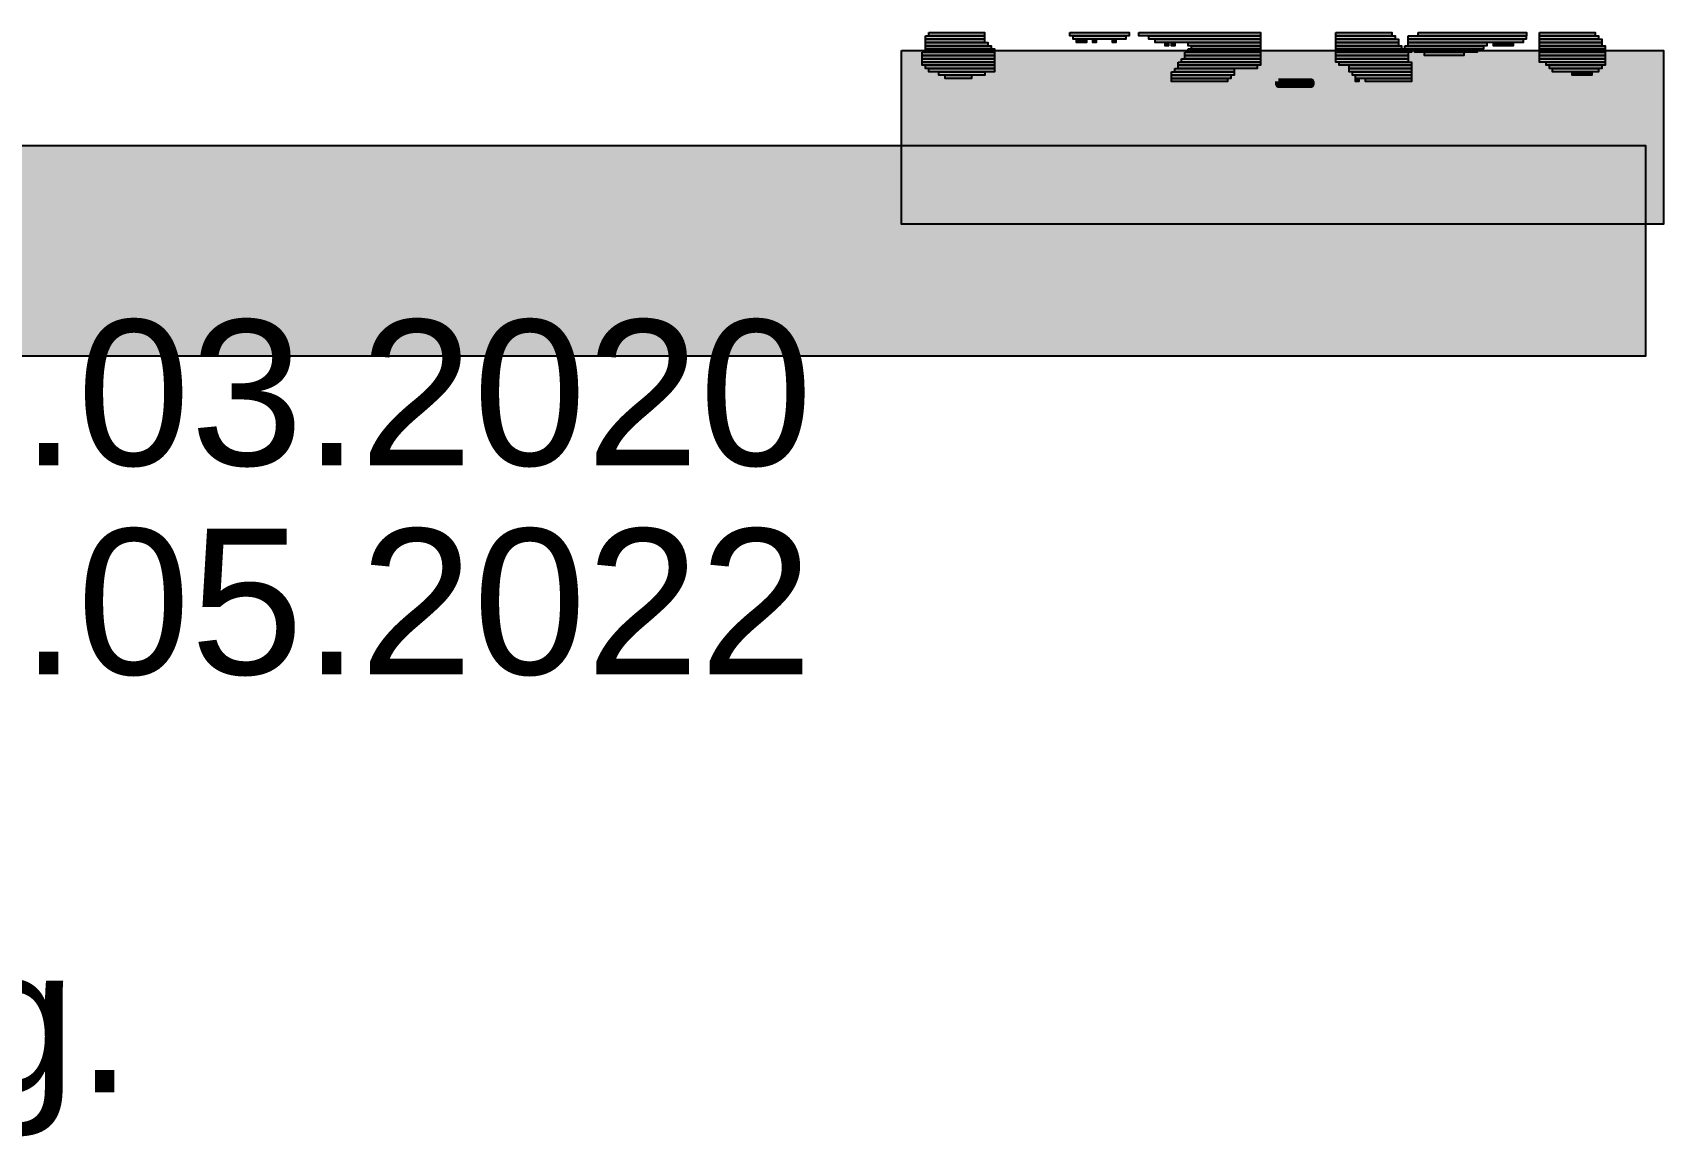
# Model space of a CAD drawing. Header units: millimetres. Extents: x 6 to 41668, y 1529 to 28527.
# Drawn here: x 38195 to 41322, y 6190 to 8306 of the extents above; entities that cross this region are included whole.
import ezdxf

# ---------------------------------------------------------------- set-up
doc = ezdxf.new("R2010")
doc.units = ezdxf.units.MM
doc.header["$LTSCALE"] = 50
doc.layers.add('02_Grundstuecksgrenze', color=8, linetype='Continuous')
doc.layers.add('12_Plankopf', color=140, linetype='Continuous')
doc.styles.add('PLAN', font='arial.ttf')

msp = doc.modelspace()

# ---------------------------------------------------------------- hatches: boundary and pattern name
at = {"layer": '02_Grundstuecksgrenze'}
msp.add_hatch(color=7, dxfattribs=at).paths.add_polyline_path([(30225.8, 8089.9), (41287.7, 8089.9), (41287.7, 7685.8), (30225.8, 7685.8)])
at = {"layer": '12_Plankopf'}
for points in [[(39906.9, 8299.8), (40020.2, 8299.8), (40020.2, 8293.5), (39906.9, 8293.5)], [(39906.9, 8293.5), (40020.2, 8293.5), (40020.2, 8287.2), (39906.9, 8287.2)], [(39906.9, 8287.3), (40026.5, 8287.3), (40026.5, 8281), (39906.9, 8281)], [(39913.3, 8306.1), (40020.3, 8306.1), (40020.3, 8299.8), (39913.3, 8299.8)], [(40183.9, 8306.1), (40297.2, 8306.1), (40297.2, 8299.8), (40183.9, 8299.8)], [(40190.2, 8299.8), (40290.9, 8299.8), (40290.9, 8293.5), (40190.2, 8293.5)], [(40196.6, 8293.5), (40215.5, 8293.5), (40215.5, 8287.2), (40196.6, 8287.2)], [(40228, 8293.5), (40234.2, 8293.5), (40234.2, 8287.2), (40228, 8287.2)], [(40265.7, 8293.5), (40272, 8293.5), (40272, 8287.2), (40265.7, 8287.2)], [(40316.1, 8306.1), (40549, 8306.1), (40549, 8299.8), (40316.1, 8299.8)], [(40335.2, 8299.8), (40549.2, 8299.8), (40549.2, 8293.5), (40335.2, 8293.5)], [(40347.5, 8293.5), (40549, 8293.5), (40549, 8287.2), (40347.5, 8287.2)], [(40366.6, 8287.3), (40372.9, 8287.3), (40372.9, 8281), (40366.6, 8281)], [(40378.9, 8287.3), (40385.3, 8287.3), (40385.3, 8281), (40378.9, 8281)], [(40410.7, 8287.3), (40549.2, 8287.3), (40549.2, 8281), (40410.7, 8281)], [(40694, 8306.1), (40801, 8306.1), (40801, 8299.8), (40694, 8299.8)], [(40694, 8299.8), (40807.3, 8299.8), (40807.3, 8293.5), (40694, 8293.5)], [(40694, 8293.5), (40813.6, 8293.5), (40813.6, 8287.2), (40694, 8287.2)], [(40694, 8287.3), (40813.6, 8287.3), (40813.6, 8281), (40694, 8281)], [(40832.3, 8299.8), (41058.9, 8299.8), (41058.9, 8293.5), (40832.3, 8293.5)], [(40832.3, 8293.5), (41052.6, 8293.5), (41052.6, 8287.2), (40832.3, 8287.2)], [(40832.3, 8287.3), (40983.3, 8287.3), (40983.3, 8281), (40832.3, 8281)], [(40851.3, 8306.1), (41059.1, 8306.1), (41059.1, 8299.8), (40851.3, 8299.8)], [(40996, 8287.3), (41033.7, 8287.3), (41033.7, 8281), (40996, 8281)], [(41084.1, 8306.1), (41191.2, 8306.1), (41191.2, 8299.8), (41084.1, 8299.8)], [(41084.1, 8299.8), (41197.5, 8299.8), (41197.5, 8293.5), (41084.1, 8293.5)], [(41084.1, 8293.5), (41203.7, 8293.5), (41203.7, 8287.2), (41084.1, 8287.2)], [(41084.1, 8287.3), (41203.7, 8287.3), (41203.7, 8281), (41084.1, 8281)], [(39861.1, 8271.8), (41321.7, 8271.8), (41321.7, 7939), (39861.1, 7939)], [(39900.6, 8268.4), (40039.1, 8268.4), (40039.1, 8262.2), (39900.6, 8262.2)], [(39900.6, 8262.1), (40039.1, 8262.1), (40039.1, 8255.9), (39900.6, 8255.9)], [(39900.6, 8255.9), (40039.1, 8255.9), (40039.1, 8249.6), (39900.6, 8249.6)], [(39906.9, 8281), (40032.8, 8281), (40032.8, 8274.7), (39906.9, 8274.7)], [(39906.9, 8274.7), (40039.1, 8274.7), (40039.1, 8268.4), (39906.9, 8268.4)], [(40398, 8255.9), (40549.1, 8255.9), (40549.1, 8249.6), (40398, 8249.6)], [(40404.3, 8268.4), (40549.1, 8268.4), (40549.1, 8262.2), (40404.3, 8262.2)], [(40404.3, 8262.1), (40549.1, 8262.1), (40549.1, 8255.9), (40404.3, 8255.9)], [(40410.7, 8274.7), (40549.2, 8274.7), (40549.2, 8268.4), (40410.7, 8268.4)], [(40417, 8281), (40549.2, 8281), (40549.2, 8274.7), (40417, 8274.7)], [(40694, 8281), (40819.9, 8281), (40819.9, 8274.7), (40694, 8274.7)], [(40694, 8274.7), (40838.8, 8274.7), (40838.8, 8268.4), (40694, 8268.4)], [(40694, 8268.4), (40832.5, 8268.4), (40832.5, 8262.2), (40694, 8262.2)], [(40694, 8262.1), (40832.5, 8262.1), (40832.5, 8255.9), (40694, 8255.9)], [(40694, 8255.9), (40832.5, 8255.9), (40832.5, 8249.6), (40694, 8249.6)], [(40825.9, 8281), (40977, 8281), (40977, 8274.7), (40825.9, 8274.7)], [(40845, 8274.7), (40964.6, 8274.7), (40964.6, 8268.4), (40845, 8268.4)], [(40863.7, 8268.4), (40939.2, 8268.4), (40939.2, 8262.2), (40863.7, 8262.2)], [(41084.1, 8281), (41210, 8281), (41210, 8274.7), (41084.1, 8274.7)], [(41084.1, 8274.7), (41210, 8274.7), (41210, 8268.4), (41084.1, 8268.4)], [(41084.1, 8268.4), (41210, 8268.4), (41210, 8262.2), (41084.1, 8262.2)], [(41084.1, 8262.1), (41210, 8262.1), (41210, 8255.9), (41084.1, 8255.9)], [(41084.1, 8255.9), (41210, 8255.9), (41210, 8249.6), (41084.1, 8249.6)], [(39900.6, 8249.6), (40039.1, 8249.6), (40039.1, 8243.4), (39900.6, 8243.4)], [(39906.9, 8243.4), (40039.1, 8243.4), (40039.1, 8237.1), (39906.9, 8237.1)], [(39913.3, 8237.1), (40039.2, 8237.1), (40039.2, 8230.8), (39913.3, 8230.8)], [(39932.3, 8230.8), (40020.5, 8230.8), (40020.5, 8224.6), (39932.3, 8224.6)], [(39944.7, 8224.6), (39995, 8224.6), (39995, 8218.3), (39944.7, 8218.3)], [(40378.9, 8230.8), (40498.6, 8230.8), (40498.6, 8224.6), (40378.9, 8224.6)], [(40378.9, 8224.6), (40492.3, 8224.6), (40492.3, 8218.3), (40378.9, 8218.3)], [(40385.3, 8237.1), (40498.6, 8237.1), (40498.6, 8230.8), (40385.3, 8230.8)], [(40391.6, 8249.6), (40549, 8249.6), (40549, 8243.4), (40391.6, 8243.4)], [(40391.6, 8243.4), (40542.7, 8243.4), (40542.7, 8237.1), (40391.6, 8237.1)], [(40700.3, 8249.6), (40838.8, 8249.6), (40838.8, 8243.4), (40700.3, 8243.4)], [(40719, 8243.4), (40838.6, 8243.4), (40838.6, 8237.1), (40719, 8237.1)], [(40719, 8237.1), (40838.6, 8237.1), (40838.6, 8230.8), (40719, 8230.8)], [(40725.4, 8230.8), (40838.7, 8230.8), (40838.7, 8224.6), (40725.4, 8224.6)], [(40731.7, 8224.6), (40838.7, 8224.6), (40838.7, 8218.3), (40731.7, 8218.3)], [(41096.8, 8249.6), (41210.2, 8249.6), (41210.2, 8243.4), (41096.8, 8243.4)], [(41103.2, 8243.4), (41203.9, 8243.4), (41203.9, 8237.1), (41103.2, 8237.1)], [(41109.2, 8237.1), (41197.3, 8237.1), (41197.3, 8230.8), (41109.2, 8230.8)], [(41146.9, 8230.8), (41184.7, 8230.8), (41184.7, 8224.6), (41146.9, 8224.6)], [(40378.9, 8218.2), (40486, 8218.2), (40486, 8212), (40378.9, 8212)], [(40731.7, 8218.2), (40738, 8218.2), (40738, 8212), (40731.7, 8212)], [(40750.4, 8218.2), (40838.5, 8218.2), (40838.5, 8212), (40750.4, 8212)]]:
    msp.add_hatch(color=7, dxfattribs=at).paths.add_polyline_path(points)

# ---------------------------------------------------------------- linework, layer by layer
at = {"layer": '02_Grundstuecksgrenze'}
msp.add_lwpolyline([(30225.8, 8089.9), (41287.7, 8089.9), (41287.7, 7685.8), (30225.8, 7685.8)], close=True, dxfattribs=at)
at = {"layer": '12_Plankopf'}
for points in [[(39906.9, 8299.8), (40020.2, 8299.8), (40020.2, 8293.5), (39906.9, 8293.5)], [(39906.9, 8293.5), (40020.2, 8293.5), (40020.2, 8287.2), (39906.9, 8287.2)], [(39906.9, 8287.3), (40026.5, 8287.3), (40026.5, 8281), (39906.9, 8281)], [(39913.3, 8306.1), (40020.3, 8306.1), (40020.3, 8299.8), (39913.3, 8299.8)], [(40183.9, 8306.1), (40297.2, 8306.1), (40297.2, 8299.8), (40183.9, 8299.8)], [(40190.2, 8299.8), (40290.9, 8299.8), (40290.9, 8293.5), (40190.2, 8293.5)], [(40196.6, 8293.5), (40215.5, 8293.5), (40215.5, 8287.2), (40196.6, 8287.2)], [(40228, 8293.5), (40234.2, 8293.5), (40234.2, 8287.2), (40228, 8287.2)], [(40265.7, 8293.5), (40272, 8293.5), (40272, 8287.2), (40265.7, 8287.2)], [(40316.1, 8306.1), (40549, 8306.1), (40549, 8299.8), (40316.1, 8299.8)], [(40335.2, 8299.8), (40549.2, 8299.8), (40549.2, 8293.5), (40335.2, 8293.5)], [(40347.5, 8293.5), (40549, 8293.5), (40549, 8287.2), (40347.5, 8287.2)], [(40366.6, 8287.3), (40372.9, 8287.3), (40372.9, 8281), (40366.6, 8281)], [(40378.9, 8287.3), (40385.3, 8287.3), (40385.3, 8281), (40378.9, 8281)], [(40410.7, 8287.3), (40549.2, 8287.3), (40549.2, 8281), (40410.7, 8281)], [(40694, 8306.1), (40801, 8306.1), (40801, 8299.8), (40694, 8299.8)], [(40694, 8299.8), (40807.3, 8299.8), (40807.3, 8293.5), (40694, 8293.5)], [(40694, 8293.5), (40813.6, 8293.5), (40813.6, 8287.2), (40694, 8287.2)], [(40694, 8287.3), (40813.6, 8287.3), (40813.6, 8281), (40694, 8281)], [(40832.3, 8299.8), (41058.9, 8299.8), (41058.9, 8293.5), (40832.3, 8293.5)], [(40832.3, 8293.5), (41052.6, 8293.5), (41052.6, 8287.2), (40832.3, 8287.2)], [(40832.3, 8287.3), (40983.3, 8287.3), (40983.3, 8281), (40832.3, 8281)], [(40851.3, 8306.1), (41059.1, 8306.1), (41059.1, 8299.8), (40851.3, 8299.8)], [(40996, 8287.3), (41033.7, 8287.3), (41033.7, 8281), (40996, 8281)], [(41084.1, 8306.1), (41191.2, 8306.1), (41191.2, 8299.8), (41084.1, 8299.8)], [(41084.1, 8299.8), (41197.5, 8299.8), (41197.5, 8293.5), (41084.1, 8293.5)], [(41084.1, 8293.5), (41203.7, 8293.5), (41203.7, 8287.2), (41084.1, 8287.2)], [(41084.1, 8287.3), (41203.7, 8287.3), (41203.7, 8281), (41084.1, 8281)], [(39861.1, 8271.8), (41321.7, 8271.8), (41321.7, 7939), (39861.1, 7939)], [(39900.6, 8268.4), (40039.1, 8268.4), (40039.1, 8262.2), (39900.6, 8262.2)], [(39900.6, 8262.1), (40039.1, 8262.1), (40039.1, 8255.9), (39900.6, 8255.9)], [(39900.6, 8255.9), (40039.1, 8255.9), (40039.1, 8249.6), (39900.6, 8249.6)], [(39906.9, 8281), (40032.8, 8281), (40032.8, 8274.7), (39906.9, 8274.7)], [(39906.9, 8274.7), (40039.1, 8274.7), (40039.1, 8268.4), (39906.9, 8268.4)], [(40398, 8255.9), (40549.1, 8255.9), (40549.1, 8249.6), (40398, 8249.6)], [(40404.3, 8268.4), (40549.1, 8268.4), (40549.1, 8262.2), (40404.3, 8262.2)], [(40404.3, 8262.1), (40549.1, 8262.1), (40549.1, 8255.9), (40404.3, 8255.9)], [(40410.7, 8274.7), (40549.2, 8274.7), (40549.2, 8268.4), (40410.7, 8268.4)], [(40417, 8281), (40549.2, 8281), (40549.2, 8274.7), (40417, 8274.7)], [(40694, 8281), (40819.9, 8281), (40819.9, 8274.7), (40694, 8274.7)], [(40694, 8274.7), (40838.8, 8274.7), (40838.8, 8268.4), (40694, 8268.4)], [(40694, 8268.4), (40832.5, 8268.4), (40832.5, 8262.2), (40694, 8262.2)], [(40694, 8262.1), (40832.5, 8262.1), (40832.5, 8255.9), (40694, 8255.9)], [(40694, 8255.9), (40832.5, 8255.9), (40832.5, 8249.6), (40694, 8249.6)], [(40825.9, 8281), (40977, 8281), (40977, 8274.7), (40825.9, 8274.7)], [(40845, 8274.7), (40964.6, 8274.7), (40964.6, 8268.4), (40845, 8268.4)], [(40863.7, 8268.4), (40939.2, 8268.4), (40939.2, 8262.2), (40863.7, 8262.2)], [(41084.1, 8281), (41210, 8281), (41210, 8274.7), (41084.1, 8274.7)], [(41084.1, 8274.7), (41210, 8274.7), (41210, 8268.4), (41084.1, 8268.4)], [(41084.1, 8268.4), (41210, 8268.4), (41210, 8262.2), (41084.1, 8262.2)], [(41084.1, 8262.1), (41210, 8262.1), (41210, 8255.9), (41084.1, 8255.9)], [(41084.1, 8255.9), (41210, 8255.9), (41210, 8249.6), (41084.1, 8249.6)], [(39900.6, 8249.6), (40039.1, 8249.6), (40039.1, 8243.4), (39900.6, 8243.4)], [(39906.9, 8243.4), (40039.1, 8243.4), (40039.1, 8237.1), (39906.9, 8237.1)], [(39913.3, 8237.1), (40039.2, 8237.1), (40039.2, 8230.8), (39913.3, 8230.8)], [(39932.3, 8230.8), (40020.5, 8230.8), (40020.5, 8224.6), (39932.3, 8224.6)], [(39944.7, 8224.6), (39995, 8224.6), (39995, 8218.3), (39944.7, 8218.3)], [(40378.9, 8230.8), (40498.6, 8230.8), (40498.6, 8224.6), (40378.9, 8224.6)], [(40378.9, 8224.6), (40492.3, 8224.6), (40492.3, 8218.3), (40378.9, 8218.3)], [(40385.3, 8237.1), (40498.6, 8237.1), (40498.6, 8230.8), (40385.3, 8230.8)], [(40391.6, 8249.6), (40549, 8249.6), (40549, 8243.4), (40391.6, 8243.4)], [(40391.6, 8243.4), (40542.7, 8243.4), (40542.7, 8237.1), (40391.6, 8237.1)], [(40700.3, 8249.6), (40838.8, 8249.6), (40838.8, 8243.4), (40700.3, 8243.4)], [(40719, 8243.4), (40838.6, 8243.4), (40838.6, 8237.1), (40719, 8237.1)], [(40719, 8237.1), (40838.6, 8237.1), (40838.6, 8230.8), (40719, 8230.8)], [(40725.4, 8230.8), (40838.7, 8230.8), (40838.7, 8224.6), (40725.4, 8224.6)], [(40731.7, 8224.6), (40838.7, 8224.6), (40838.7, 8218.3), (40731.7, 8218.3)], [(41096.8, 8249.6), (41210.2, 8249.6), (41210.2, 8243.4), (41096.8, 8243.4)], [(41103.2, 8243.4), (41203.9, 8243.4), (41203.9, 8237.1), (41103.2, 8237.1)], [(41109.2, 8237.1), (41197.3, 8237.1), (41197.3, 8230.8), (41109.2, 8230.8)], [(41146.9, 8230.8), (41184.7, 8230.8), (41184.7, 8224.6), (41146.9, 8224.6)], [(40378.9, 8218.2), (40486, 8218.2), (40486, 8212), (40378.9, 8212)], [(40731.7, 8218.2), (40738, 8218.2), (40738, 8212), (40731.7, 8212)], [(40750.4, 8218.2), (40838.5, 8218.2), (40838.5, 8212), (40750.4, 8212)]]:
    msp.add_lwpolyline(points, close=True, dxfattribs=at)
at = {"layer": '12_Plankopf', "lineweight": 211}
msp.add_lwpolyline([(40583.7, 8212), (40646.7, 8212), (40646.7, 8205.7), (40583.7, 8205.7)], close=True, dxfattribs=at)

# ---------------------------------------------------------------- texts
at = {"layer": '12_Plankopf', "style": 'PLAN'}
for s, height, p in [('14.03.2020', 279.26, (37738.1, 7476)), ('22.05.2022', 279.26, (37738.1, 7075.3)), ('Architekt Dipl.-Ing.', 279.262, (35200.6, 6273.7))]:
    msp.add_text(s, height=height, dxfattribs=at).set_placement(p)

doc.saveas('drawing.dxf')
